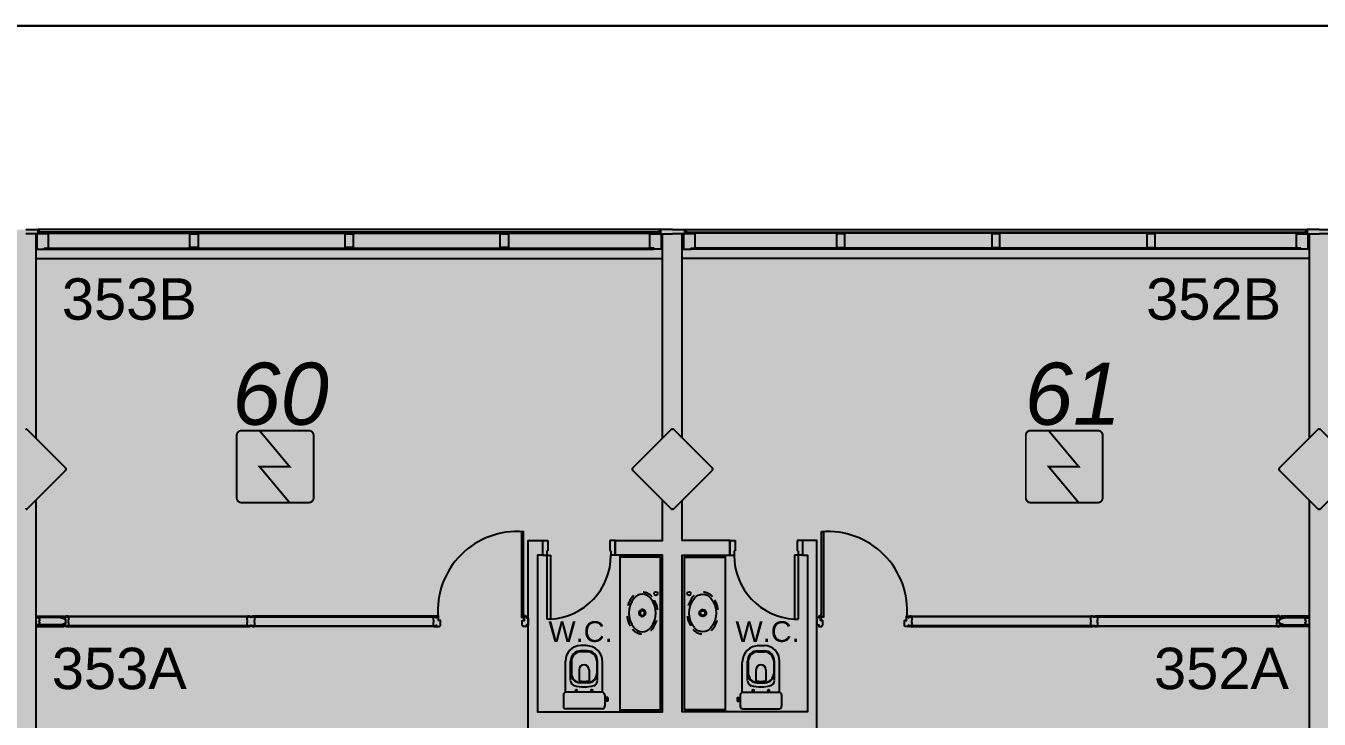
# Model space of a CAD drawing. Header units: metres. Extents: x -331 to 2982, y 362 to 2539.
# Drawn here: x 815.37 to 827.87, y 2233 to 2239.7 of the extents above; entities that cross this region are included whole.
import ezdxf

# ---------------------------------------------------------------- set-up
doc = ezdxf.new("R2010")
doc.units = ezdxf.units.M
doc.linetypes.add('XR_BL2_3 PAV$0$CONTINUOUS', pattern=[0])
doc.linetypes.add('XR_BL2_3 PAV$0$HIDDEN', pattern=[0.375, 0.25, -0.125])
doc.layers.add('_salas', color=251, linetype='Continuous', plot=False)
for name, color, linetype in [('ALV', 251, 'Continuous'), ('CX', 251, 'Continuous'), ('DET. FUMAÇA', 1, 'Continuous'), ('Detector_antigo', 84, 'Continuous'), ('Div', 251, 'Continuous'), ('Est', 251, 'Continuous'), ('Mob', 251, 'Continuous'), ('Texto_Salas', 251, 'Continuous'), ('vid', 251, 'Continuous')]:
    doc.layers.add(name, color=color, linetype=linetype)
doc.layers.add('Botoeira_antiga', color=74, linetype='Continuous', lineweight=30)
doc.styles.add('ARIAL', font='arial.ttf')
doc.styles.add('X3G_ENTITY_1416C41F', font='arial.ttf', dxfattribs={"height": 0.6})
doc.styles.add('X3G_ENTITY_14228469', font='arial.ttf', dxfattribs={"height": 0.4})
doc.styles.add('X3G_ENTITY_1422846A', font='arial.ttf', dxfattribs={"height": 0.4})
doc.styles.add('X3G_ENTITY_142284FB', font='arial.ttf', dxfattribs={"height": 0.4})
doc.styles.add('X3G_ENTITY_142284FD', font='arial.ttf', dxfattribs={"height": 0.4})

# ---------------------------------------------------------------- blocks, each defined once
blk = doc.blocks.new('Detector de fumaça')
at = {"layer": 'DET. FUMAÇA', "linetype": 'Continuous', "lineweight": 15, "const_width": 0.0187}
blk.add_lwpolyline([(774.599, 539.816), (775.249, 539.816, -0.414214), (775.296, 539.769), (775.296, 539.167, -0.414214), (775.249, 539.12), (774.599, 539.12, -0.414214), (774.553, 539.167), (774.553, 539.769, -0.414214)], format="xyb", close=True, dxfattribs=at)
blk.add_lwpolyline([(774.773, 539.816), (775.064, 539.468), (774.773, 539.468), (775.064, 539.12)], dxfattribs=at)

msp = doc.modelspace()

# ---------------------------------------------------------------- hatches: boundary and pattern name
at = {"layer": '_salas', "transparency": 33554559}
h = msp.add_hatch(color=256, dxfattribs=at)
h.dxf.hatch_style = 1
h.paths.add_polyline_path([(870.379, 2237.729), (851.629, 2237.729), (851.629, 2239.284), (851.299, 2239.284), (851.299, 2237.729), (840.564, 2237.729), (840.564, 2239.284), (840.234, 2239.284), (840.234, 2237.729), (765.239, 2237.729), (765.239, 2226.38), (765.429, 2226.38), (765.429, 2226.577), (765.615, 2226.764), (769.35, 2226.765), (769.383, 2226.773), (769.434, 2226.814), (770.192, 2227.57), (770.205, 2227.583), (770.229, 2227.574), (771.624, 2227.574), (773.019, 2227.574), (773.043, 2227.583), (773.056, 2227.57), (773.814, 2226.814), (773.866, 2226.773), (773.898, 2226.765), (777.527, 2226.765), (777.867, 2226.425), (777.874, 2226.432), (778.221, 2226.765), (781.85, 2226.765), (781.882, 2226.773), (781.934, 2226.814), (782.692, 2227.57), (782.705, 2227.583), (782.729, 2227.574), (784.124, 2227.574), (785.519, 2227.574), (785.543, 2227.583), (785.556, 2227.57), (786.314, 2226.814), (786.365, 2226.773), (786.398, 2226.765), (790.027, 2226.765), (790.367, 2226.425), (790.374, 2226.432), (790.721, 2226.765), (794.35, 2226.765), (794.382, 2226.773), (794.434, 2226.814), (795.191, 2227.57), (795.205, 2227.583), (795.229, 2227.574), (796.624, 2227.574), (798.019, 2227.574), (798.043, 2227.583), (798.056, 2227.57), (798.814, 2226.814), (798.865, 2226.773), (798.898, 2226.765), (802.527, 2226.765), (802.867, 2226.425), (802.874, 2226.432), (803.221, 2226.765), (806.85, 2226.765), (806.882, 2226.773), (806.934, 2226.814), (807.691, 2227.57), (807.705, 2227.583), (807.729, 2227.574), (809.124, 2227.574), (810.519, 2227.574), (810.543, 2227.583), (810.556, 2227.57), (811.314, 2226.814), (811.365, 2226.773), (811.398, 2226.765), (815.027, 2226.765), (815.367, 2226.425), (815.374, 2226.432), (815.721, 2226.765), (819.35, 2226.765), (819.382, 2226.773), (819.434, 2226.814), (820.191, 2227.57), (820.204, 2227.583), (820.229, 2227.574), (821.624, 2227.574), (823.019, 2227.574), (823.043, 2227.583), (823.056, 2227.57), (823.814, 2226.814), (823.865, 2226.773), (823.898, 2226.765), (827.528, 2226.765), (827.867, 2226.425), (827.874, 2226.432), (828.221, 2226.765), (831.85, 2226.765), (831.883, 2226.773), (831.935, 2226.814), (832.692, 2227.57), (832.705, 2227.583), (832.729, 2227.574), (834.124, 2227.574), (835.519, 2227.574), (835.544, 2227.583), (835.557, 2227.57), (836.314, 2226.814), (836.366, 2226.773), (836.398, 2226.765), (840.042, 2226.765), (840.374, 2226.432), (840.707, 2226.765), (844.803, 2226.765), (844.803, 2229.894), (849.608, 2229.894), (849.608, 2226.814), (849.748, 2226.814), (849.748, 2227.574), (851.494, 2227.574), (852.889, 2227.574), (852.913, 2227.583), (852.926, 2227.57), (853.684, 2226.814), (853.736, 2226.773), (853.768, 2226.765), (857.397, 2226.765), (857.737, 2226.425), (857.744, 2226.432), (858.091, 2226.765), (861.72, 2226.765), (861.752, 2226.773), (861.804, 2226.814), (862.562, 2227.57), (862.575, 2227.583), (862.599, 2227.574), (863.994, 2227.574), (865.389, 2227.574), (865.413, 2227.583), (865.426, 2227.57), (866.184, 2226.814), (866.235, 2226.773), (866.268, 2226.765), (870.003, 2226.764), (870.189, 2226.577), (870.189, 2226.38), (870.379, 2226.38)])

# ---------------------------------------------------------------- linework, layer by layer
at = {"layer": 'ALV'}
for p, q in [((815.469, 2237.689), (815.469, 2235.715)), ((827.779, 2237.689), (827.779, 2235.715)), ((815.469, 2235.113), (815.469, 2227.115)), ((827.779, 2235.113), (827.779, 2227.115))]:
    msp.add_line(p, q, dxfattribs=at)
for points in [[(821.529, 2235.715), (821.529, 2237.689), (821.624, 2237.689)], [(821.719, 2235.715), (821.719, 2237.689), (821.624, 2237.689)], [(820.229, 2231.274), (820.229, 2234.724), (820.369, 2234.724), (820.369, 2234.584), (820.319, 2234.584), (820.319, 2233.069), (821.529, 2233.069), (821.529, 2234.584), (821.069, 2234.584), (821.069, 2234.724), (821.529, 2234.724), (821.529, 2235.113)], [(823.019, 2231.274), (823.019, 2234.724), (822.879, 2234.724), (822.879, 2234.584), (822.929, 2234.584), (822.929, 2233.069), (821.719, 2233.069), (821.719, 2234.584), (822.179, 2234.584), (822.179, 2234.724), (821.719, 2234.724), (821.719, 2235.113)]]:
    msp.add_lwpolyline(points, dxfattribs=at)
at = {"layer": 'Botoeira_antiga'}
msp.add_line((763.393, 2239.697), (872.029, 2239.697), dxfattribs=at)
at = {"layer": 'CX', "linetype": 'ByBlock', "ltscale": 0.1}
for p, q in [((815.374, 2237.729), (815.489, 2237.729)), ((815.489, 2237.689), (815.374, 2237.689)), ((815.489, 2237.729), (815.489, 2237.689)), ((815.489, 2237.714), (815.509, 2237.714)), ((815.509, 2237.714), (815.509, 2237.688)), ((821.509, 2237.714), (821.489, 2237.714)), ((821.489, 2237.714), (821.489, 2237.688)), ((821.624, 2237.729), (821.509, 2237.729)), ((821.509, 2237.729), (821.509, 2237.689)), ((821.509, 2237.689), (821.624, 2237.689)), ((821.624, 2237.729), (821.739, 2237.729)), ((821.739, 2237.689), (821.624, 2237.689)), ((821.739, 2237.729), (821.739, 2237.689)), ((821.739, 2237.714), (821.759, 2237.714)), ((821.759, 2237.714), (821.759, 2237.688)), ((827.759, 2237.714), (827.739, 2237.714)), ((827.739, 2237.714), (827.739, 2237.688)), ((827.874, 2237.729), (827.759, 2237.729)), ((827.759, 2237.729), (827.759, 2237.689)), ((827.759, 2237.689), (827.874, 2237.689)), ((827.874, 2237.729), (827.989, 2237.729)), ((827.989, 2237.689), (827.874, 2237.689))]:
    msp.add_line(p, q, dxfattribs=at)
at = {"layer": 'CX'}
for p, q in [((815.479, 2237.539), (815.479, 2237.685)), ((815.479, 2237.685), (815.479, 2237.539)), ((821.519, 2237.685), (821.519, 2237.539)), ((821.519, 2237.539), (821.519, 2237.685)), ((821.729, 2237.685), (821.729, 2237.539)), ((821.729, 2237.539), (821.729, 2237.685)), ((827.769, 2237.539), (827.769, 2237.685)), ((827.769, 2237.685), (827.769, 2237.539)), ((820.369, 2234.724), (820.419, 2234.724)), ((820.369, 2234.724), (820.369, 2234.584)), ((820.419, 2234.724), (820.419, 2234.624)), ((821.069, 2234.724), (821.019, 2234.724)), ((821.019, 2234.724), (821.019, 2234.624)), ((821.069, 2234.724), (821.069, 2234.584)), ((822.179, 2234.724), (822.229, 2234.724)), ((822.179, 2234.724), (822.179, 2234.584)), ((822.229, 2234.724), (822.229, 2234.624)), ((822.879, 2234.724), (822.829, 2234.724)), ((822.829, 2234.724), (822.829, 2234.624)), ((822.879, 2234.724), (822.879, 2234.584)), ((820.369, 2234.584), (820.409, 2234.584)), ((820.409, 2234.624), (820.409, 2234.584)), ((820.409, 2234.624), (820.419, 2234.624)), ((820.409, 2234.584), (820.444, 2234.584)), ((820.409, 2234.584), (820.409, 2233.965)), ((820.444, 2234.584), (820.444, 2233.965)), ((821.029, 2234.624), (821.019, 2234.624)), ((821.029, 2234.624), (821.029, 2234.584)), ((821.069, 2234.584), (821.029, 2234.584)), ((822.179, 2234.584), (822.219, 2234.584)), ((822.219, 2234.624), (822.219, 2234.584)), ((822.219, 2234.624), (822.229, 2234.624)), ((822.839, 2234.584), (822.804, 2234.584)), ((822.804, 2234.584), (822.804, 2233.965)), ((822.839, 2234.624), (822.829, 2234.624)), ((822.839, 2234.624), (822.839, 2234.584)), ((822.879, 2234.584), (822.839, 2234.584)), ((822.839, 2234.584), (822.839, 2233.965)), ((820.444, 2233.965), (820.409, 2233.965)), ((822.804, 2233.965), (822.839, 2233.965))]:
    msp.add_line(p, q, dxfattribs=at)
at = {"layer": 'CX', "color": 251, "true_color": 0x606060}
for p, q in [((821.509, 2237.729), (815.489, 2237.729)), ((821.739, 2237.729), (827.759, 2237.729)), ((815.469, 2237.449), (821.529, 2237.449)), ((827.779, 2237.449), (821.719, 2237.449))]:
    msp.add_line(p, q, dxfattribs=at)
at = {"layer": 'CX'}
for points in [[(815.594, 2237.688), (815.515, 2237.688), (815.479, 2237.688), (815.479, 2237.539), (815.509, 2237.539), (815.509, 2237.54), (815.554, 2237.54), (815.554, 2237.55), (815.594, 2237.55)], [(816.959, 2237.689), (817.039, 2237.689), (817.039, 2237.555), (816.959, 2237.555)], [(818.459, 2237.689), (818.539, 2237.689), (818.539, 2237.555), (818.459, 2237.555)], [(819.959, 2237.689), (820.039, 2237.689), (820.039, 2237.555), (819.959, 2237.555)], [(821.404, 2237.688), (821.483, 2237.688), (821.519, 2237.688), (821.519, 2237.539), (821.489, 2237.539), (821.489, 2237.54), (821.444, 2237.54), (821.444, 2237.55), (821.404, 2237.55)], [(821.844, 2237.688), (821.765, 2237.688), (821.729, 2237.688), (821.729, 2237.539), (821.759, 2237.539), (821.759, 2237.54), (821.804, 2237.54), (821.804, 2237.55), (821.844, 2237.55)], [(823.289, 2237.689), (823.209, 2237.689), (823.209, 2237.555), (823.289, 2237.555)], [(824.789, 2237.689), (824.709, 2237.689), (824.709, 2237.555), (824.789, 2237.555)], [(826.289, 2237.689), (826.209, 2237.689), (826.209, 2237.555), (826.289, 2237.555)], [(827.654, 2237.688), (827.733, 2237.688), (827.769, 2237.688), (827.769, 2237.539), (827.739, 2237.539), (827.739, 2237.54), (827.694, 2237.54), (827.694, 2237.55), (827.654, 2237.55)], [(820.164, 2234.808), (820.164, 2233.983), (820.184, 2233.983), (820.184, 2234.808)], [(823.084, 2234.808), (823.084, 2233.983), (823.064, 2233.983), (823.064, 2234.808)]]:
    msp.add_lwpolyline(points, close=True, dxfattribs=at)
for points in [[(815.509, 2233.956), (815.506, 2233.967, 0.194954), (815.505, 2233.968), (815.504, 2233.969, -0.387702), (815.503, 2233.972), (815.505, 2233.975), (815.504, 2233.975), (815.502, 2233.971), (815.501, 2233.971), (815.501, 2233.978), (815.513, 2233.978), (815.513, 2233.979), (815.469, 2233.979), (815.469, 2233.909), (815.513, 2233.909), (815.513, 2233.911), (815.501, 2233.911), (815.501, 2233.917), (815.502, 2233.918), (815.504, 2233.914), (815.505, 2233.914), (815.503, 2233.917, -0.387702), (815.504, 2233.92), (815.505, 2233.921, 0.194954), (815.506, 2233.922), (815.509, 2233.932, 0.268551), (815.507, 2233.937), (815.499, 2233.942), (815.499, 2233.946), (815.507, 2233.952, 0.268551)], [(817.548, 2233.986), (817.552, 2233.986, -0.414214), (817.555, 2233.983), (817.555, 2233.989, -0.439162), (817.561, 2233.995), (817.579, 2233.995, -0.414214), (817.58, 2233.994), (817.58, 2233.994), (817.565, 2233.994), (817.565, 2233.987), (817.58, 2233.987, -0.322891), (817.585, 2233.981), (817.585, 2233.961, -0.13729), (817.585, 2233.958), (817.583, 2233.956, 0.13729), (817.582, 2233.953), (817.582, 2233.944), (817.582, 2233.935, 0.13729), (817.583, 2233.933), (817.585, 2233.93, -0.13729), (817.585, 2233.928), (817.585, 2233.907, -0.322891), (817.58, 2233.902), (817.565, 2233.902), (817.565, 2233.895), (817.58, 2233.895), (817.58, 2233.894, -0.414214), (817.579, 2233.893), (817.561, 2233.893, -0.439162), (817.555, 2233.9), (817.555, 2233.905, -0.414214), (817.552, 2233.902), (817.548, 2233.902, -0.414214), (817.545, 2233.905), (817.545, 2233.9, -0.439162), (817.539, 2233.893), (817.521, 2233.893, -0.414214), (817.52, 2233.894), (817.52, 2233.895), (817.535, 2233.895), (817.535, 2233.902), (817.52, 2233.902, -0.322891), (817.514, 2233.907), (817.514, 2233.928, -0.13729), (817.515, 2233.93), (817.517, 2233.933, 0.13729), (817.517, 2233.935), (817.517, 2233.944), (817.517, 2233.953, 0.13729), (817.517, 2233.956), (817.515, 2233.958, -0.13729), (817.514, 2233.961), (817.514, 2233.981, -0.322891), (817.52, 2233.987), (817.535, 2233.987), (817.535, 2233.994), (817.52, 2233.994), (817.52, 2233.994, -0.414214), (817.521, 2233.995), (817.539, 2233.995, -0.439162), (817.545, 2233.989), (817.545, 2233.983, -0.414214)], [(819.341, 2233.9), (819.341, 2233.907), (819.342, 2233.907), (819.342, 2233.898, 0.422579), (819.347, 2233.893), (819.365, 2233.893, 0.414214), (819.382, 2233.909), (819.382, 2233.951, 0.414214), (819.38, 2233.953), (819.372, 2233.953), (819.374, 2233.951), (819.368, 2233.951), (819.369, 2233.953), (819.362, 2233.953), (819.362, 2233.993, 0.414214), (819.36, 2233.995), (819.347, 2233.995, 0.414214), (819.342, 2233.99), (819.342, 2233.979), (819.341, 2233.979), (819.341, 2233.989, 0.439162), (819.335, 2233.995), (819.317, 2233.995, 0.414214), (819.316, 2233.994), (819.316, 2233.994), (819.331, 2233.994), (819.331, 2233.987), (819.316, 2233.987, 0.322891), (819.31, 2233.981), (819.31, 2233.961, 0.13729), (819.311, 2233.958), (819.313, 2233.956, -0.13729), (819.313, 2233.953), (819.313, 2233.944), (819.313, 2233.935, -0.13729), (819.313, 2233.933), (819.311, 2233.93, 0.13729), (819.31, 2233.928), (819.31, 2233.907, 0.322891), (819.316, 2233.902), (819.331, 2233.902), (819.331, 2233.895), (819.316, 2233.895), (819.316, 2233.894, 0.414214), (819.317, 2233.893), (819.335, 2233.893, 0.439162)], [(823.907, 2233.9), (823.907, 2233.907), (823.906, 2233.907), (823.906, 2233.898, -0.422579), (823.901, 2233.893), (823.883, 2233.893, -0.414214), (823.866, 2233.909), (823.866, 2233.951, -0.414214), (823.868, 2233.953), (823.876, 2233.953), (823.874, 2233.951), (823.88, 2233.951), (823.879, 2233.953), (823.886, 2233.953), (823.886, 2233.993, -0.414214), (823.888, 2233.995), (823.901, 2233.995, -0.414214), (823.906, 2233.99), (823.906, 2233.979), (823.907, 2233.979), (823.907, 2233.989, -0.439162), (823.913, 2233.995), (823.931, 2233.995, -0.414214), (823.932, 2233.994), (823.932, 2233.994), (823.917, 2233.994), (823.917, 2233.987), (823.932, 2233.987, -0.322891), (823.938, 2233.981), (823.938, 2233.961, -0.13729), (823.937, 2233.958), (823.936, 2233.956, 0.13729), (823.935, 2233.953), (823.935, 2233.944), (823.935, 2233.935, 0.13729), (823.936, 2233.933), (823.937, 2233.93, -0.13729), (823.938, 2233.928), (823.938, 2233.907, -0.322891), (823.932, 2233.902), (823.917, 2233.902), (823.917, 2233.895), (823.932, 2233.895), (823.932, 2233.894, -0.414214), (823.931, 2233.893), (823.913, 2233.893, -0.439162)], [(825.7, 2233.986), (825.696, 2233.986, 0.414214), (825.693, 2233.983), (825.693, 2233.989, 0.439162), (825.687, 2233.995), (825.669, 2233.995, 0.414214), (825.668, 2233.994), (825.668, 2233.994), (825.683, 2233.994), (825.683, 2233.987), (825.668, 2233.987, 0.322891), (825.663, 2233.981), (825.663, 2233.961, 0.13729), (825.663, 2233.958), (825.665, 2233.956, -0.13729), (825.666, 2233.953), (825.666, 2233.944), (825.666, 2233.935, -0.13729), (825.665, 2233.933), (825.663, 2233.93, 0.13729), (825.663, 2233.928), (825.663, 2233.907, 0.322891), (825.668, 2233.902), (825.683, 2233.902), (825.683, 2233.895), (825.668, 2233.895), (825.668, 2233.894, 0.414214), (825.669, 2233.893), (825.687, 2233.893, 0.439162), (825.693, 2233.9), (825.693, 2233.905, 0.414214), (825.696, 2233.902), (825.7, 2233.902, 0.414214), (825.703, 2233.905), (825.703, 2233.9, 0.439162), (825.709, 2233.893), (825.727, 2233.893, 0.414214), (825.728, 2233.894), (825.728, 2233.895), (825.713, 2233.895), (825.713, 2233.902), (825.728, 2233.902, 0.322891), (825.734, 2233.907), (825.734, 2233.928, 0.13729), (825.733, 2233.93), (825.731, 2233.933, -0.13729), (825.731, 2233.935), (825.731, 2233.944), (825.731, 2233.953, -0.13729), (825.731, 2233.956), (825.733, 2233.958, 0.13729), (825.734, 2233.961), (825.734, 2233.981, 0.322891), (825.728, 2233.987), (825.713, 2233.987), (825.713, 2233.994), (825.728, 2233.994), (825.728, 2233.994, 0.414214), (825.727, 2233.995), (825.709, 2233.995, 0.439162), (825.703, 2233.989), (825.703, 2233.983, 0.414214)], [(827.74, 2233.956), (827.742, 2233.967, -0.194954), (827.743, 2233.968), (827.745, 2233.969, 0.387702), (827.745, 2233.972), (827.744, 2233.975), (827.744, 2233.975), (827.746, 2233.971), (827.747, 2233.971), (827.747, 2233.978), (827.735, 2233.978), (827.735, 2233.979), (827.779, 2233.979), (827.779, 2233.909), (827.735, 2233.909), (827.735, 2233.911), (827.747, 2233.911), (827.747, 2233.917), (827.746, 2233.918), (827.744, 2233.914), (827.744, 2233.914), (827.745, 2233.917, 0.387702), (827.745, 2233.92), (827.743, 2233.921, -0.194954), (827.742, 2233.922), (827.74, 2233.932, -0.268551), (827.741, 2233.937), (827.749, 2233.942), (827.749, 2233.946), (827.741, 2233.952, -0.268551)]]:
    msp.add_lwpolyline(points, format="xyb", close=True, dxfattribs=at)
at = {"layer": 'CX', "linetype": 'XR_BL2_3 PAV$0$CONTINUOUS'}
for points in [[(815.779, 2233.893), (815.761, 2233.893, -0.420879), (815.755, 2233.9), (815.755, 2233.91), (815.735, 2233.91), (815.735, 2233.915), (815.731, 2233.915), (815.73, 2233.913, -0.414214), (815.727, 2233.91), (815.719, 2233.91), (815.712, 2233.91), (815.712, 2233.911), (815.719, 2233.911), (815.727, 2233.911, 0.414214), (815.729, 2233.913), (815.729, 2233.915, -0.414214), (815.73, 2233.916), (815.738, 2233.917, 0.212526), (815.739, 2233.918), (815.739, 2233.919), (815.74, 2233.918), (815.739, 2233.917, -0.204506), (815.738, 2233.916), (815.737, 2233.916), (815.737, 2233.911), (815.75, 2233.911), (815.75, 2233.927), (815.759, 2233.927), (815.759, 2233.947), (815.759, 2233.962), (815.75, 2233.962), (815.75, 2233.978), (815.737, 2233.978), (815.737, 2233.973), (815.738, 2233.973, -0.204506), (815.739, 2233.972), (815.74, 2233.971), (815.739, 2233.97), (815.739, 2233.971, 0.212526), (815.738, 2233.972), (815.73, 2233.973, -0.414214), (815.729, 2233.974), (815.729, 2233.976, 0.414214), (815.727, 2233.978), (815.723, 2233.978), (815.712, 2233.978), (815.712, 2233.979), (815.723, 2233.979), (815.727, 2233.979, -0.414214), (815.73, 2233.976), (815.731, 2233.974), (815.735, 2233.974), (815.735, 2233.98), (815.755, 2233.98), (815.755, 2233.989, -0.420879), (815.761, 2233.996), (815.779, 2233.996, -0.414214), (815.78, 2233.995), (815.78, 2233.994), (815.765, 2233.994), (815.765, 2233.987), (815.78, 2233.987, -0.322891), (815.786, 2233.982), (815.786, 2233.961, -0.13729), (815.785, 2233.959), (815.784, 2233.956, 0.13729), (815.783, 2233.954), (815.783, 2233.944), (815.783, 2233.935, 0.13729), (815.784, 2233.933), (815.785, 2233.93, -0.13729), (815.786, 2233.928), (815.786, 2233.907, -0.322891), (815.78, 2233.902), (815.765, 2233.902), (815.765, 2233.895), (815.78, 2233.895), (815.78, 2233.894, -0.414214)], [(827.469, 2233.893), (827.487, 2233.893, 0.420879), (827.493, 2233.9), (827.493, 2233.91), (827.513, 2233.91), (827.513, 2233.915), (827.518, 2233.915), (827.518, 2233.913, 0.414214), (827.521, 2233.91), (827.53, 2233.91), (827.536, 2233.91), (827.536, 2233.911), (827.53, 2233.911), (827.521, 2233.911, -0.414214), (827.519, 2233.913), (827.519, 2233.915, 0.414214), (827.518, 2233.916), (827.511, 2233.917, -0.212526), (827.509, 2233.918), (827.509, 2233.919), (827.508, 2233.918), (827.509, 2233.917, 0.204506), (827.51, 2233.916), (827.511, 2233.916), (827.511, 2233.911), (827.498, 2233.911), (827.498, 2233.927), (827.489, 2233.927), (827.489, 2233.947), (827.489, 2233.962), (827.498, 2233.962), (827.498, 2233.978), (827.511, 2233.978), (827.511, 2233.973), (827.51, 2233.973, 0.204506), (827.509, 2233.972), (827.508, 2233.971), (827.509, 2233.97), (827.509, 2233.971, -0.212526), (827.511, 2233.972), (827.518, 2233.973, 0.414214), (827.519, 2233.974), (827.519, 2233.976, -0.414214), (827.521, 2233.978), (827.525, 2233.978), (827.536, 2233.978), (827.536, 2233.979), (827.525, 2233.979), (827.521, 2233.979, 0.414214), (827.518, 2233.976), (827.518, 2233.974), (827.513, 2233.974), (827.513, 2233.98), (827.493, 2233.98), (827.493, 2233.989, 0.420879), (827.487, 2233.996), (827.469, 2233.996, 0.414214), (827.468, 2233.995), (827.468, 2233.994), (827.483, 2233.994), (827.483, 2233.987), (827.468, 2233.987, 0.322891), (827.462, 2233.982), (827.462, 2233.961, 0.13729), (827.463, 2233.959), (827.465, 2233.956, -0.13729), (827.465, 2233.954), (827.465, 2233.944), (827.465, 2233.935, -0.13729), (827.465, 2233.933), (827.463, 2233.93, 0.13729), (827.462, 2233.928), (827.462, 2233.907, 0.322891), (827.468, 2233.902), (827.483, 2233.902), (827.483, 2233.895), (827.468, 2233.895), (827.468, 2233.894, 0.414214)]]:
    msp.add_lwpolyline(points, format="xyb", close=True, dxfattribs=at)
at = {"layer": 'CX', "linetype": 'Continuous'}
for points in [[(820.192, 2233.992, -0.414214), (820.194, 2233.994), (820.207, 2233.994, -0.414214), (820.212, 2233.989), (820.212, 2233.979), (820.229, 2233.979), (820.229, 2233.913), (820.229, 2233.909), (820.212, 2233.909), (820.212, 2233.899, -0.422579), (820.207, 2233.894), (820.188, 2233.894, -0.414214), (820.172, 2233.911), (820.172, 2233.951, -0.414214), (820.174, 2233.953), (820.181, 2233.953), (820.18, 2233.951), (820.186, 2233.951), (820.184, 2233.953), (820.192, 2233.953), (820.192, 2233.965), (820.193, 2233.965), (820.193, 2233.966), (820.19, 2233.966), (820.19, 2233.977), (820.189, 2233.978), (820.189, 2233.964), (820.187, 2233.964), (820.187, 2233.994), (820.185, 2233.994), (820.185, 2233.996, -3.099483), (820.192, 2233.995, 0.294496), (820.191, 2233.993), (820.191, 2233.981), (820.193, 2233.981), (820.193, 2233.981), (820.192, 2233.981), (820.192, 2233.992)], [(823.056, 2233.992, 0.414214), (823.054, 2233.994), (823.042, 2233.994, 0.414214), (823.037, 2233.989), (823.037, 2233.979), (823.019, 2233.979), (823.019, 2233.913), (823.019, 2233.909), (823.037, 2233.909), (823.037, 2233.899, 0.422579), (823.041, 2233.894), (823.06, 2233.894, 0.414214), (823.076, 2233.911), (823.076, 2233.951, 0.414214), (823.074, 2233.953), (823.067, 2233.953), (823.068, 2233.951), (823.062, 2233.951), (823.064, 2233.953), (823.056, 2233.953), (823.056, 2233.965), (823.055, 2233.965), (823.055, 2233.966), (823.058, 2233.966), (823.058, 2233.977), (823.059, 2233.978), (823.059, 2233.964), (823.061, 2233.964), (823.061, 2233.994), (823.063, 2233.994), (823.063, 2233.996, 3.099483), (823.056, 2233.995, -0.294496), (823.057, 2233.993), (823.057, 2233.981), (823.055, 2233.981), (823.055, 2233.981), (823.056, 2233.981), (823.056, 2233.992)]]:
    msp.add_lwpolyline(points, format="xyb", close=True, dxfattribs=at)
at = {"layer": 'CX', "color": 251, "true_color": 0x606060}
for centre, radius, start, end in [((820.12, 2234.047), 0.764, 85.1646, 184.8272), ((823.128, 2234.047), 0.764, 355.1728, 94.8354), ((820.409, 2234.584), 0.62, 273.2362, 0), ((822.839, 2234.584), 0.62, 180, 266.7638)]:
    msp.add_arc(centre, radius, start, end, dxfattribs=at)
at = {"layer": 'Div', "linetype": 'ByBlock'}
for points in [[(815.74, 2233.98), (815.475, 2233.98), (815.475, 2233.995), (815.74, 2233.995)], [(815.74, 2233.909), (815.475, 2233.909), (815.475, 2233.894), (815.74, 2233.894)], [(827.508, 2233.98), (827.773, 2233.98), (827.773, 2233.995), (827.508, 2233.995)], [(827.508, 2233.909), (827.773, 2233.909), (827.773, 2233.894), (827.508, 2233.894)]]:
    msp.add_lwpolyline(points, close=True, dxfattribs=at)
at = {"layer": 'Est'}
for points in [[(815.374, 2235.032), (815.374, 2235.032), (815.381, 2235.025), (815.763, 2235.407), (815.756, 2235.414), (815.763, 2235.421), (815.381, 2235.803), (815.374, 2235.796), (815.374, 2235.796)], [(821.624, 2235.032), (821.624, 2235.032), (821.617, 2235.025), (821.235, 2235.407), (821.242, 2235.414), (821.235, 2235.421), (821.617, 2235.803), (821.624, 2235.796), (821.624, 2235.796)], [(821.624, 2235.032), (821.624, 2235.032), (821.631, 2235.025), (822.013, 2235.407), (822.006, 2235.414), (822.013, 2235.421), (821.631, 2235.803), (821.624, 2235.796), (821.624, 2235.796)], [(827.874, 2235.032), (827.874, 2235.032), (827.867, 2235.025), (827.485, 2235.407), (827.492, 2235.414), (827.485, 2235.421), (827.867, 2235.803), (827.874, 2235.796), (827.874, 2235.796)], [(827.874, 2235.032), (827.874, 2235.032), (827.881, 2235.025), (828.263, 2235.407), (828.256, 2235.414), (828.263, 2235.421), (827.881, 2235.803), (827.874, 2235.796), (827.874, 2235.796)]]:
    msp.add_lwpolyline(points, dxfattribs=at)
at = {"layer": 'Mob'}
for p, q in [((820.802, 2233.65), (820.737, 2233.65)), ((820.789, 2233.709), (820.739, 2233.709)), ((820.799, 2233.659), (820.739, 2233.659)), ((822.447, 2233.65), (822.512, 2233.65)), ((822.449, 2233.659), (822.509, 2233.659)), ((822.459, 2233.709), (822.509, 2233.709)), ((820.589, 2233.259), (820.589, 2233.559)), ((820.639, 2233.443), (820.639, 2233.559)), ((820.647, 2233.56), (820.647, 2233.44)), ((820.892, 2233.56), (820.892, 2233.44)), ((820.899, 2233.443), (820.899, 2233.559)), ((820.949, 2233.259), (820.949, 2233.549)), ((822.299, 2233.259), (822.299, 2233.549)), ((822.349, 2233.443), (822.349, 2233.559)), ((822.357, 2233.56), (822.357, 2233.44)), ((822.602, 2233.56), (822.602, 2233.44)), ((822.609, 2233.443), (822.609, 2233.559)), ((822.659, 2233.259), (822.659, 2233.559)), ((820.639, 2233.371), (820.639, 2233.443)), ((820.721, 2233.476), (820.721, 2233.37)), ((820.817, 2233.476), (820.817, 2233.37)), ((820.899, 2233.371), (820.899, 2233.443)), ((822.349, 2233.371), (822.349, 2233.443)), ((822.431, 2233.476), (822.431, 2233.37)), ((822.527, 2233.476), (822.527, 2233.37)), ((822.609, 2233.371), (822.609, 2233.443)), ((820.807, 2233.351), (820.731, 2233.351)), ((820.807, 2233.355), (820.732, 2233.355)), ((822.441, 2233.351), (822.517, 2233.351)), ((822.442, 2233.355), (822.517, 2233.355)), ((820.569, 2233.234), (820.569, 2233.124)), ((820.944, 2233.259), (820.594, 2233.259)), ((820.969, 2233.234), (820.969, 2233.124)), ((820.984, 2233.204), (820.969, 2233.204)), ((820.984, 2233.174), (820.969, 2233.174)), ((820.984, 2233.207), (820.984, 2233.172)), ((820.999, 2233.207), (820.984, 2233.207)), ((820.999, 2233.172), (820.984, 2233.172)), ((820.999, 2233.207), (820.999, 2233.172)), ((822.249, 2233.207), (822.249, 2233.172)), ((822.249, 2233.207), (822.264, 2233.207)), ((822.249, 2233.172), (822.264, 2233.172)), ((822.264, 2233.207), (822.264, 2233.172)), ((822.264, 2233.204), (822.279, 2233.204)), ((822.264, 2233.174), (822.279, 2233.174)), ((822.279, 2233.234), (822.279, 2233.124)), ((822.304, 2233.259), (822.654, 2233.259)), ((822.679, 2233.234), (822.679, 2233.124)), ((820.944, 2233.099), (820.594, 2233.099)), ((822.304, 2233.099), (822.654, 2233.099))]:
    msp.add_line(p, q, dxfattribs=at)
for points in [[(821.114, 2233.069), (821.114, 2233.069), (821.529, 2233.069), (821.529, 2234.584), (821.114, 2234.584), (821.114, 2233.069)], [(821.114, 2233.089), (821.509, 2233.089), (821.509, 2234.564), (821.114, 2234.564)], [(822.134, 2233.069), (822.134, 2233.069), (821.719, 2233.069), (821.719, 2234.584), (822.134, 2234.584), (822.134, 2233.069)], [(822.134, 2233.089), (821.739, 2233.089), (821.739, 2234.564), (822.134, 2234.564)]]:
    msp.add_lwpolyline(points, dxfattribs=at)
at = {"layer": 'Mob', "linetype": 'XR_BL2_3 PAV$0$HIDDEN', "ltscale": 0.05}
for points in [[(821.237, 2234.181, 0.358975), (821.237, 2233.868)], [(821.426, 2234.181, 0.472393), (821.237, 2234.181)], [(821.426, 2233.867, 0.359179), (821.426, 2234.181)], [(821.822, 2233.867, -0.359179), (821.822, 2234.181)], [(821.822, 2234.181, -0.472393), (822.011, 2234.181)], [(822.011, 2234.181, -0.358975), (822.011, 2233.868)], [(821.237, 2233.868, 0.471699), (821.426, 2233.867)], [(822.011, 2233.868, -0.471699), (821.822, 2233.867)]]:
    msp.add_lwpolyline(points, format="xyb", dxfattribs=at)
at = {"layer": 'Mob'}
for points in [[(821.253, 2234.168, 0.358974), (821.253, 2233.881)], [(821.41, 2234.168, 0.472527), (821.253, 2234.168)], [(821.41, 2233.881, 0.359169), (821.41, 2234.168)], [(821.838, 2233.881, -0.359169), (821.838, 2234.168)], [(821.838, 2234.168, -0.472527), (821.995, 2234.168)], [(821.995, 2234.168, -0.358974), (821.995, 2233.881)], [(821.354, 2234.024, 1), (821.309, 2234.024)], [(821.309, 2234.024, 1), (821.354, 2234.024)], [(821.894, 2234.024, -1), (821.939, 2234.024)], [(821.939, 2234.024, -1), (821.894, 2234.024)], [(821.253, 2233.881, 0.471701), (821.41, 2233.881)], [(821.995, 2233.881, -0.471701), (821.838, 2233.881)]]:
    msp.add_lwpolyline(points, format="xyb", dxfattribs=at)
for points in [[(821.332, 2234.058, 1.732057), (821.361, 2234.008, 0.577348)], [(821.917, 2234.058, -1.732057), (821.887, 2234.008, -0.577348)]]:
    msp.add_lwpolyline(points, format="xyb", close=True, dxfattribs=at)
for centre, radius in [((821.464, 2234.212), 0.0175), ((821.784, 2234.212), 0.0175), ((820.694, 2233.278), 0.0075), ((820.844, 2233.278), 0.0075), ((822.404, 2233.278), 0.0075), ((822.554, 2233.278), 0.0075)]:
    msp.add_circle(centre, radius, dxfattribs=at)
for centre, radius, start, end in [((820.739, 2233.559), 0.15, 90, 180), ((820.739, 2233.559), 0.1, 90, 180), ((820.737, 2233.56), 0.09, 90, 180), ((820.789, 2233.549), 0.16, 0, 90), ((820.799, 2233.559), 0.1, 0, 90), ((820.802, 2233.56), 0.09, 0, 90), ((822.459, 2233.549), 0.16, 90, 180), ((822.449, 2233.559), 0.1, 90, 180), ((822.447, 2233.56), 0.09, 90, 180), ((822.509, 2233.559), 0.15, 0, 90), ((822.509, 2233.559), 0.1, 0, 90), ((822.512, 2233.56), 0.09, 0, 90), ((820.769, 2233.476), 0.048, 0, 180), ((822.479, 2233.476), 0.048, 0, 180), ((820.731, 2233.443), 0.092, 180, 270), ((820.732, 2233.44), 0.085, 180, 270), ((820.807, 2233.443), 0.092, 270, 0), ((820.807, 2233.44), 0.085, 270, 0), ((822.441, 2233.443), 0.092, 180, 270), ((822.442, 2233.44), 0.085, 180, 270), ((822.517, 2233.443), 0.092, 270, 0), ((822.517, 2233.44), 0.085, 270, 0), ((820.691, 2233.371), 0.0519, 180.4721, 250.6216), ((820.825, 2234.155), 0.846, 259.7212, 266.2276), ((820.76, 2233.488), 0.124, 251.5021, 274.0925), ((820.778, 2233.488), 0.124, 265.9075, 288.4979), ((820.713, 2234.155), 0.846, 273.7724, 280.2788), ((820.847, 2233.371), 0.0519, 289.3784, 359.5279), ((822.401, 2233.371), 0.0519, 180.4721, 250.6216), ((822.535, 2234.155), 0.846, 259.7212, 266.2276), ((822.47, 2233.488), 0.124, 251.5021, 274.0925), ((822.488, 2233.488), 0.124, 265.9075, 288.4979), ((822.423, 2234.155), 0.846, 273.7724, 280.2788), ((822.557, 2233.371), 0.0519, 289.3784, 359.5279), ((820.594, 2233.234), 0.025, 90, 180), ((820.944, 2233.234), 0.025, 0, 90), ((822.304, 2233.234), 0.025, 90, 180), ((822.654, 2233.234), 0.025, 0, 90), ((820.594, 2233.124), 0.025, 180, 270), ((820.944, 2233.124), 0.025, 270, 0), ((822.304, 2233.124), 0.025, 180, 270), ((822.654, 2233.124), 0.025, 270, 0)]:
    msp.add_arc(centre, radius, start, end, dxfattribs=at)
at = {"layer": 'vid'}
for p, q in [((815.554, 2237.54), (821.444, 2237.54)), ((815.594, 2237.55), (821.404, 2237.55)), ((827.694, 2237.54), (821.804, 2237.54)), ((827.654, 2237.55), (821.844, 2237.55))]:
    msp.add_line(p, q, dxfattribs=at)
for points in [[(815.509, 2237.694), (821.489, 2237.694), (821.489, 2237.704), (815.509, 2237.704)], [(827.739, 2237.694), (821.759, 2237.694), (821.759, 2237.704), (827.739, 2237.704)]]:
    msp.add_lwpolyline(points, dxfattribs=at)
for points in [[(815.774, 2233.994), (817.535, 2233.994), (817.535, 2233.987), (815.774, 2233.987)], [(815.774, 2233.895), (817.535, 2233.895), (817.535, 2233.902), (815.774, 2233.902)], [(819.328, 2233.994), (817.565, 2233.994), (817.565, 2233.987), (819.328, 2233.987)], [(819.328, 2233.895), (817.565, 2233.895), (817.565, 2233.902), (819.328, 2233.902)], [(823.92, 2233.994), (825.683, 2233.994), (825.683, 2233.987), (823.92, 2233.987)], [(823.92, 2233.895), (825.683, 2233.895), (825.683, 2233.902), (823.92, 2233.902)], [(827.474, 2233.994), (825.713, 2233.994), (825.713, 2233.987), (827.474, 2233.987)], [(827.474, 2233.895), (825.713, 2233.895), (825.713, 2233.902), (827.474, 2233.902)]]:
    msp.add_lwpolyline(points, close=True, dxfattribs=at)

# ---------------------------------------------------------------- block references
at = {"layer": 'DET. FUMAÇA', "linetype": 'Continuous', "lineweight": 0}
for p in [(42.859, 1695.971), (50.486, 1695.971)]:
    msp.add_blockref('Detector de fumaça', p, dxfattribs=at)

# ---------------------------------------------------------------- texts
at = {"layer": 'Detector_antigo', "color": 114, "linetype": 'Continuous', "lineweight": 0, "true_color": 0x139b48, "char_height": 0.6, "attachment_point": 1, "style": 'X3G_ENTITY_1416C41F'}
for s, insert in [('{\\fArial|b0|i1|c0|p34;60}', (817.37, 2236.443)), ('{\\fArial|b0|i1|c0|p34;61}', (825.028, 2236.443))]:
    msp.add_mtext_dynamic_manual_height_columns(s, width=13.3188, gutter_width=2.5, heights=[0], dxfattribs=dict(at, insert=insert))
at = {"layer": 'Texto_Salas', "color": 251}
for s, style, p in [('353B', 'X3G_ENTITY_1422846A', (815.722, 2236.858)), ('352B', 'X3G_ENTITY_142284FB', (826.202, 2236.858)), ('353A', 'X3G_ENTITY_14228469', (815.625, 2233.289)), ('352A', 'X3G_ENTITY_142284FD', (826.278, 2233.289))]:
    msp.add_text(s, height=0.4, dxfattribs=dict(at, style=style)).set_placement(p)
at = {"layer": 'Texto_Salas', "color": 251, "char_height": 0.2, "width": 2.2626, "attachment_point": 2, "style": 'ARIAL'}
for insert in [(820.735, 2233.945), (822.543, 2233.945)]:
    msp.add_mtext('W.C.', dxfattribs=dict(at, insert=insert))

doc.saveas('drawing.dxf')
